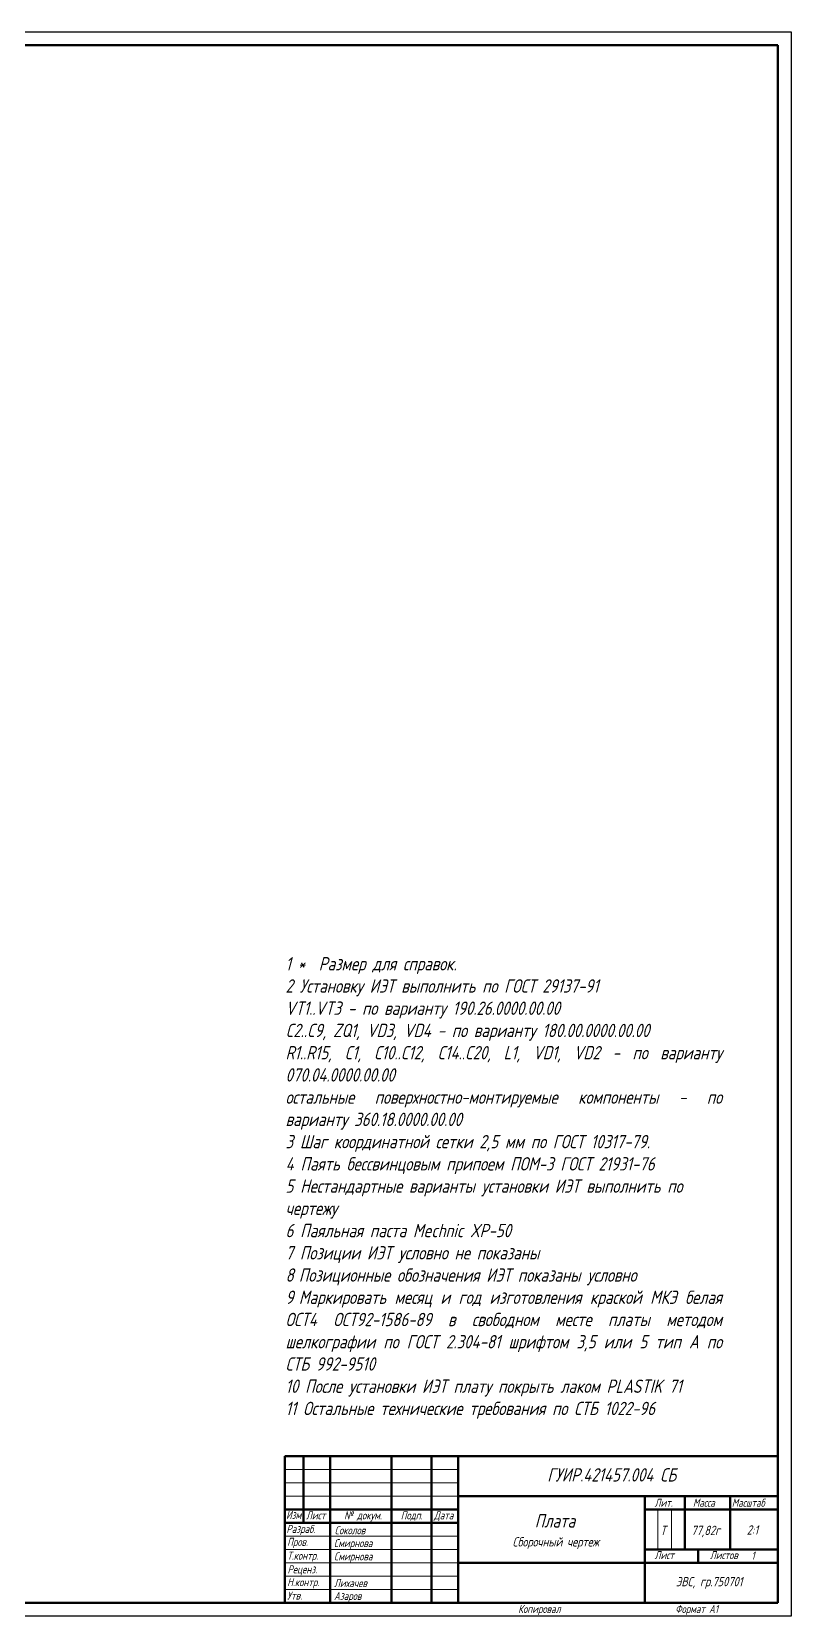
# Model space of a CAD drawing. Extents: x 260 to 1101, y 70 to 664.
# Drawn here: x 816 to 1101, y 70 to 664 of the extents above; entities that cross this region are included whole.
import ezdxf

# ---------------------------------------------------------------- set-up
doc = ezdxf.new("R2010")
doc.units = 0
doc.header["$MEASUREMENT"] = 0
doc.layers.get('0').update_dxf_attribs({"linetype": 'CONTINUOUS', "lineweight": 15})
doc.layers.add('KONTUR', color=7, linetype='CONTINUOUS')
for name, color, linetype, lineweight in [('Основная', 7, 'CONTINUOUS', 50), ('текст', 7, 'CONTINUOUS', 30), ('тонкая', 7, 'CONTINUOUS', 20)]:
    doc.layers.add(name, color=color, linetype=linetype, lineweight=lineweight)
doc.styles.add('GOST type A0', font='', dxfattribs={"oblique": 15, "height": 3.5})
doc.styles.get('GOST type A0').set_extended_font_data('GOST type A')

msp = doc.modelspace()

# ---------------------------------------------------------------- linework, layer by layer
for p, q in [((976, 125), (911, 125)), ((976, 120), (911, 120)), ((976, 115), (911, 115)), ((1046, 75), (1046, 75)), ((1046, 75), (1046, 75))]:
    msp.add_line(p, q)
at = {"lineweight": 50}
for p, q in [((976, 110), (911, 110)), ((976, 105), (911, 105))]:
    msp.add_line(p, q, dxfattribs=at)
at = {"layer": 'KONTUR'}
for p, q in [((260, 664), (1101, 664)), ((1101, 664), (1101, 70)), ((1101, 70), (260, 70))]:
    msp.add_line(p, q, dxfattribs=at)
at = {"layer": 'Основная'}
for p, q in [((1096, 659), (280, 659)), ((1096, 75), (1096, 659)), ((911, 130), (911, 75)), ((1096, 130), (911, 130)), ((918, 105), (918, 130)), ((928, 130), (928, 75)), ((951, 75), (951, 130)), ((966, 130), (966, 75)), ((976, 130), (976, 75)), ((976, 115), (1096, 115)), ((1046, 115), (1046, 75)), ((1061, 115), (1061, 95)), ((1078, 115), (1078, 95)), ((1046, 110), (1096, 110)), ((1096, 90), (976, 90)), ((1096, 95), (1046, 95)), ((1066, 95), (1066, 90)), ((1096, 75), (268, 75))]:
    msp.add_line(p, q, dxfattribs=at)
at = {"layer": 'тонкая'}
for p, q in [((1050.988, 109.791), (1050.988, 95)), ((1056.066, 109.791), (1056.066, 95)), ((911, 100), (976, 100)), ((976, 95), (911, 95)), ((976, 90), (911, 90))]:
    msp.add_line(p, q, dxfattribs=at)
for points in [[(911, 85), (976, 85)], [(911, 80), (976, 80)]]:
    msp.add_lwpolyline(points, dxfattribs=at)

# ---------------------------------------------------------------- texts
at = {"insert": (1086.027, 94.249), "char_height": 3, "attachment_point": 1, "style": 'GOST type A0'}
msp.add_mtext_dynamic_manual_height_columns('1', width=3.97285, gutter_width=17.5, heights=[0], dxfattribs=at)
at = {"layer": 'текст', "style": 'GOST type A0', "oblique": 15}
for s, p in [('Лит.', (1049.718, 111.065)), ('Масса', (1064.092, 111.065)), ('Масштаб', (1078.685, 111.065)), ('Изм', (911.501, 106.497)), ('Лист', (918.977, 106.347)), ('№ докум. ', (933.261, 106.347)), ('Подп.', (954.513, 106.347)), ('Дата', (966.965, 106.347)), ('Разраб.', (911.618, 101.246)), ('Пров.', (911.919, 96.414)), ('Реценз.', (912.042, 86.099)), ('Т.контр.', (911.919, 91.219)), ('Лист', (1049.718, 91.451)), ('Листов', (1070.442, 91.451)), ('Н.контр.', (911.919, 81.297)), ('Утв.', (911.919, 76.277)), ('Копировал', (998.536, 71.25)), ('Формат А1', (1057.464, 71.25))]:
    msp.add_text(s, height=3, dxfattribs=at).set_placement(p)
at = {"layer": 'тонкая', "style": 'GOST type A0', "oblique": 15}
for s, p in [('Т', (1051.901, 100.47)), ('77,82г', (1063.437, 100.455)), ('2:1', (1084.297, 100.631))]:
    msp.add_text(s, height=3.5, dxfattribs=at).set_placement(p)
at = {"layer": 'тонкая', "insert": (911.301, 317.119), "char_height": 5, "width": 163.20987, "attachment_point": 1, "style": 'GOST type A0'}
msp.add_mtext('\\pxqj,t1;1 *  Размер для справок.\\P2 Установку ИЭТ выполнить по ГОСТ 29137-91 \\PVT1..VT3 - по варианту 190.26.0000.00.00\\PC2..C9, ZQ1, VD3, VD4 - по варианту 180.00.0000.00.00\\PR1..R15, C1, C10..C12, C14..C20, L1, VD1, VD2 - по варианту 070.04.0000.00.00\\Pостальные поверхностно-монтируемые компоненты - по варианту 360.18.0000.00.00\\P\\pr1.09015,q*;3 Шаг координатной сетки 2,5 мм по ГОСТ 10317-79.\\P4 Паять бессвинцовым припоем ПОМ-3 ГОСТ 21931-76\\P5 Нестандартные варианты установки ИЭТ выполнить по чертежу\\P\\pi-4,l4,r0,t1,2;6 Паяльная паста Mechnic XP-50\\P\\pi0,l0,r1.09015,qj,t1;7 Позиции ИЭТ условно не показаны\\P\\pt1,2;8^IПозиционные обозначения ИЭТ показаны условно\\P\\pr0,t1;9^IМаркировать месяц и год изготовления краской МКЭ белая ОСТ4 ОСТ92-1586-89 в свободном месте платы методом шелкографии по ГОСТ 2.304-81 шрифтом 3,5 или 5 тип А по СТБ 992-9510 \\P10 После установки ИЭТ плату покрыть лаком PLASTIK 71\\P\\pr1.09015;11 Остальные технические требования по СТБ 1022-96', dxfattribs=at)
at = {"layer": 'тонкая', "attachment_point": 1, "style": 'GOST type A0'}
for s, width, gutter_width, heights, insert, char_height in [('ГУИР.421457.004 СБ', 57.81319, 47.884, [3.089], (1009.456, 125.515), 5), ('\\pxqc;Плата', 17.30322, 12.5, [5.213], (1003.685, 108.283), 5), ('Соколов', 7.56222, 12.5, [0], (929.749, 103.739), 3), ('Смирнова', 7.56222, 12.5, [0], (929.462, 98.941), 3), ('Сборочный чертеж', 63.27934, 12.5, [0], (996.432, 99.659), 3.5), ('Смирнова', 7.56222, 12.5, [0], (929.491, 93.971), 3), ('Лихачев', 7.56222, 12.5, [0], (929.491, 83.971), 3), ('ЭВС, гр.750701', 28.58922, 12.5, [2.556], (1057.711, 84.754), 3.5), ('Азаров', 7.56222, 12.5, [0], (929.491, 79.126), 3)]:
    msp.add_mtext_dynamic_manual_height_columns(s, width=width, gutter_width=gutter_width, heights=heights, dxfattribs=dict(at, insert=insert, char_height=char_height))

doc.saveas('drawing.dxf')
